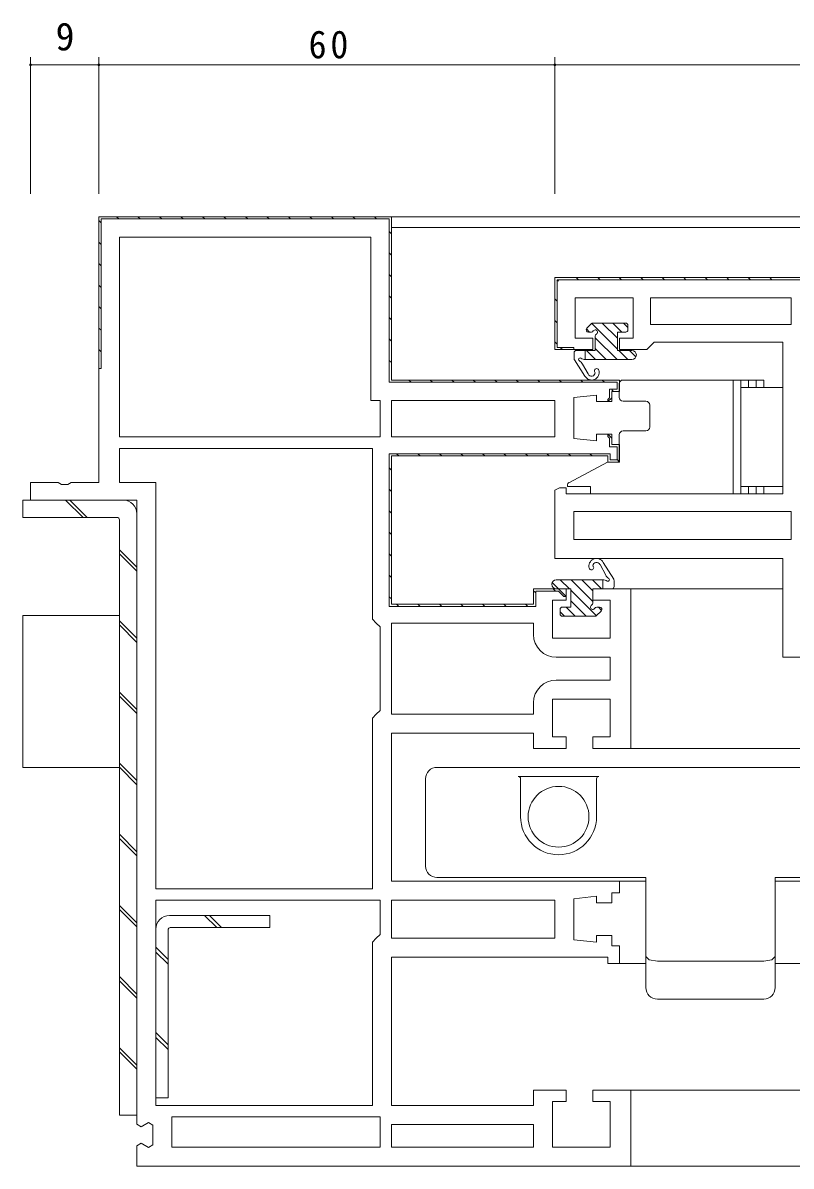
# Model space of a CAD drawing. Units: millimetres on the paper. Extents: x -420 to 373, y -297 to 267.
# Drawn here: x -184.8 to -83.7, y -210.7 to -60.2 of the extents above; entities that cross this region are included whole.
import ezdxf
from ezdxf.enums import TextEntityAlignment as Align

# ---------------------------------------------------------------- set-up
doc = ezdxf.new("R2010")
doc.units = ezdxf.units.MM
for name, color, linetype, lineweight in [('0-3_YKK_12', 2, 'Continuous', 9), ('0-4_YKK_D', 6, 'Continuous', 9), ('0-6_YKK_13', 4, 'Continuous', 9), ('0-7_YKK_11', 7, 'Continuous', 9)]:
    doc.layers.add(name, color=color, linetype=linetype, lineweight=lineweight)
doc.styles.add('ＭＳ ゴシック', font='')
doc.styles.get('ＭＳ ゴシック').set_extended_font_data('MS Gothic')

msp = doc.modelspace()

# ---------------------------------------------------------------- linework, layer by layer
at = {"layer": '0-3_YKK_12'}
for p, q in [((-136.818, -85.688), (9.484, -85.688)), ((-136.318, -87.088), (9.484, -87.088)), ((-105.334, -134.688), (-84.834, -134.688)), ((-105.318, -155.688), (9.484, -155.688)), ((-106.818, -173.188), (-102.818, -173.188)), ((-85.818, -173.188), (9.484, -173.188)), ((-106.818, -183.988), (-102.818, -183.988)), ((-85.818, -183.988), (9.484, -183.988)), ((-105.302, -200.688), (9.484, -200.688)), ((-105.802, -210.688), (9.484, -210.688))]:
    msp.add_line(p, q, dxfattribs=at)
at = {"layer": '0-4_YKK_D'}
for p, q in [((-183.818, -82.688), (-183.818, -64.688)), ((-174.818, -82.688), (-174.818, -64.688)), ((-174.818, -82.688), (-174.818, -64.688)), ((-114.818, -82.688), (-114.818, -64.688)), ((-114.818, -82.688), (-114.818, -64.688)), ((-183.818, -65.688), (-174.818, -65.688)), ((-174.818, -65.688), (-114.818, -65.688)), ((-114.818, -65.688), (-24.818, -65.688))]:
    msp.add_line(p, q, dxfattribs=at)
for centre, start, end in [((-183.818, -65.688), 0, 180), ((-183.818, -65.688), 180, 0), ((-174.818, -65.688), 0, 180), ((-174.818, -65.688), 0, 180), ((-174.818, -65.688), 180, 0), ((-174.818, -65.688), 180, 0), ((-114.818, -65.688), 0, 180), ((-114.818, -65.688), 0, 180), ((-114.818, -65.688), 180, 0), ((-114.818, -65.688), 180, 0)]:
    msp.add_arc(centre, 0.106, start, end, dxfattribs=at)
at = {"layer": '0-6_YKK_13'}
for p, q in [((-110.653, -100.452), (-110.226, -100.879)), ((-110.595, -100.37), (-109.995, -99.77)), ((-109.954, -99.736), (-106.583, -103.108)), ((-105.483, -99.683), (-109.783, -99.683)), ((-108.594, -99.683), (-106.583, -101.694)), ((-107.18, -99.683), (-105.98, -100.883)), ((-105.766, -99.683), (-105.183, -100.265)), ((-105.183, -99.983), (-105.183, -100.583)), ((-110.003, -100.883), (-110.383, -100.883)), ((-109.483, -101.402), (-109.483, -103.283)), ((-109.483, -101.622), (-106.623, -104.483)), ((-105.483, -100.883), (-106.583, -100.883)), ((-106.583, -100.883), (-106.583, -103.285)), ((-112.279, -104.405), (-112.279, -103.583)), ((-109.483, -103.283), (-111.979, -103.283)), ((-110.813, -104.483), (-110.813, -103.283)), ((-110.651, -103.283), (-109.451, -104.483)), ((-109.483, -103.036), (-108.037, -104.483)), ((-106.583, -103.283), (-104.683, -103.283)), ((-106.408, -103.283), (-105.208, -104.483)), ((-104.994, -103.283), (-104.14, -104.137)), ((-84.818, -121.188), (-84.818, -103.188)), ((-110.855, -106.671), (-112.242, -104.55)), ((-111.186, -105.102), (-110.436, -106.391)), ((-104.683, -104.483), (-110.813, -104.483)), ((-106.325, -107.688), (-106.325, -109.488)), ((-87.318, -107.188), (-105.825, -107.188)), ((-91.325, -107.188), (-91.325, -122.188)), ((-90.325, -107.188), (-90.325, -122.188)), ((-90.318, -108.188), (-84.818, -108.188)), ((-90.318, -121.188), (-90.318, -108.188)), ((-89.325, -107.188), (-89.325, -108.188)), ((-88.325, -107.188), (-88.325, -108.188)), ((-87.318, -107.188), (-87.318, -108.188)), ((-102.825, -109.988), (-105.825, -109.988)), ((-102.325, -110.488), (-102.325, -113.388)), ((-106.325, -114.388), (-106.325, -117.688)), ((-102.825, -113.888), (-105.825, -113.888)), ((-112.965, -120.704), (-107.884, -118.023)), ((-106.625, -117.988), (-107.744, -117.988)), ((-113.125, -120.969), (-113.125, -121.188)), ((-110.125, -121.188), (-113.125, -121.188)), ((-110.125, -121.188), (-110.125, -122.188)), ((-90.318, -121.188), (-84.818, -121.188)), ((-89.325, -121.188), (-89.325, -122.188)), ((-88.325, -121.188), (-88.325, -122.188)), ((-87.318, -121.188), (-87.318, -122.188)), ((-184.818, -125.288), (-184.818, -122.988)), ((-171.618, -122.988), (-184.818, -122.988)), ((-179.188, -122.988), (-176.887, -125.288)), ((-178.657, -122.988), (-176.357, -125.288)), ((-87.318, -122.188), (-110.125, -122.188)), ((-169.818, -203.988), (-169.818, -124.788)), ((-184.818, -125.288), (-172.418, -125.288)), ((-172.118, -203.988), (-172.118, -125.588)), ((-172.118, -129.527), (-169.818, -131.827)), ((-172.118, -130.057), (-169.818, -132.357)), ((-108.116, -132.869), (-108.865, -131.485)), ((-108.446, -131.205), (-107.059, -133.42)), ((-114.307, -134.688), (-115.162, -133.834)), ((-114.618, -133.488), (-108.488, -133.488)), ((-112.893, -134.688), (-114.093, -133.488)), ((-109.818, -136.349), (-112.679, -133.488)), ((-109.818, -134.934), (-111.265, -133.488)), ((-108.65, -134.688), (-109.85, -133.488)), ((-108.488, -133.488), (-108.488, -134.688)), ((-107.022, -133.565), (-107.022, -134.388)), ((-112.718, -134.688), (-114.618, -134.688)), ((-112.718, -137.088), (-112.718, -134.686)), ((-109.347, -138.234), (-112.718, -134.863)), ((-109.818, -134.688), (-107.322, -134.688)), ((-109.818, -136.569), (-109.818, -134.688)), ((-110.707, -138.288), (-112.718, -136.277)), ((-172.118, -138.188), (-184.818, -138.188)), ((-114.118, -137.988), (-114.118, -137.388)), ((-113.536, -138.288), (-114.118, -137.705)), ((-113.818, -137.088), (-112.718, -137.088)), ((-113.818, -138.288), (-109.518, -138.288)), ((-112.121, -138.288), (-113.321, -137.088)), ((-108.706, -137.6), (-109.306, -138.2)), ((-109.299, -137.088), (-108.918, -137.088)), ((-108.648, -137.519), (-109.076, -137.091)), ((-172.118, -138.896), (-169.818, -141.196)), ((-172.118, -139.426), (-169.818, -141.726)), ((-172.118, -148.265), (-169.818, -150.565)), ((-172.118, -148.796), (-169.818, -151.096)), ((-172.118, -157.634), (-169.818, -159.934)), ((-172.118, -158.165), (-169.818, -160.465)), ((-58.318, -158.188), (-130.318, -158.188)), ((-119.618, -159.388), (-109.018, -159.388)), ((-131.818, -159.688), (-131.818, -161.204)), ((-119.318, -164.688), (-119.318, -159.688)), ((-109.318, -159.711), (-109.318, -160.089)), ((-109.318, -160.089), (-109.318, -161.204)), ((-131.818, -161.204), (-131.818, -171.188)), ((-119.318, -164.688), (-119.318, -161.204)), ((-109.318, -161.204), (-109.318, -164.688)), ((-172.118, -167.003), (-169.818, -169.303)), ((-172.118, -167.534), (-169.818, -169.834)), ((-130.318, -172.688), (-102.818, -172.688)), ((-102.818, -172.688), (-102.818, -183.067)), ((-85.818, -172.688), (-58.318, -172.688)), ((-85.818, -183.067), (-85.818, -172.688)), ((-172.118, -176.372), (-169.818, -178.672)), ((-172.118, -176.903), (-169.818, -179.203)), ((-165.518, -177.686), (-152.318, -177.686)), ((-159.296, -179.286), (-160.896, -177.686)), ((-158.659, -179.286), (-160.259, -177.686)), ((-152.318, -179.286), (-152.318, -177.686)), ((-165.718, -201.688), (-165.718, -179.586)), ((-165.418, -179.286), (-152.318, -179.286)), ((-165.718, -183.469), (-167.318, -181.869)), ((-165.718, -184.106), (-167.318, -182.506)), ((-102.818, -183.067), (-102.818, -187.188)), ((-87.318, -183.688), (-101.318, -183.688)), ((-172.118, -185.742), (-169.818, -188.042)), ((-172.118, -186.272), (-169.818, -188.572)), ((-101.318, -188.688), (-87.318, -188.688)), ((-165.718, -194.712), (-167.318, -193.112)), ((-165.718, -195.349), (-167.318, -193.749)), ((-172.118, -195.111), (-169.818, -197.411)), ((-172.118, -195.641), (-169.818, -197.941)), ((-169.818, -203.988), (-172.118, -203.988))]:
    msp.add_line(p, q, dxfattribs=at)
for points in [[(-172.118, -158.188), (-184.818, -158.188), (-184.818, -138.188)], [(-165.718, -201.688), (-167.318, -201.688), (-167.318, -179.486)], [(-101.318, -183.688), (-102.379, -183.506), (-102.818, -183.067)], [(-85.818, -187.188), (-85.818, -183.067), (-86.258, -183.506), (-87.318, -183.688)]]:
    msp.add_lwpolyline(points, dxfattribs=at)
msp.add_circle((-114.318, -164.688), 4, dxfattribs=at)
for centre, radius, start, end in [((-110.383, -100.583), 0.3, 135, 270), ((-110.003, -100.583), 0.3, 270, 329.99998), ((-109.783, -99.983), 0.3, 90, 135), ((-109.483, -100.883), 0.3, 300, 149.99998), ((-105.483, -99.983), 0.3, 0, 90), ((-105.483, -100.583), 0.3, 270, 0), ((-109.183, -101.402), 0.3, 120, 180), ((-111.979, -103.583), 0.3, 90, 180), ((-104.683, -103.883), 0.6, 270, 90), ((-111.979, -104.405), 0.3, 180, 208.87427), ((-111.476, -104.483), 0.2, 56.44269, 238.73001), ((-112.099, -105.508), 1, 23.99017, 58.73001), ((-110.813, -103.483), 1, 236.44269, 270), ((-109.979, -106.188), 1, 208.87427, 16.60155), ((-109.979, -106.188), 0.5, 203.99017, 354.81476), ((-109.309, -105.988), 0.3, 16.60155, 234.81476), ((-105.825, -107.688), 0.5, 90, 180), ((-105.825, -109.488), 0.5, 180, 270), ((-102.825, -110.488), 0.5, 0, 90), ((-105.825, -114.388), 0.5, 90, 180), ((-102.825, -113.388), 0.5, 270, 0), ((-107.744, -118.288), 0.3, 90, 117.84825), ((-106.625, -117.688), 0.3, 270, 0), ((-112.825, -120.969), 0.3, 117.81764, 180), ((-171.618, -124.788), 1.8, 0, 90), ((-172.418, -125.588), 0.3, 0, 90), ((-109.322, -131.688), 1, 28.87427, 196.60155), ((-109.993, -131.888), 0.3, 196.60155, 54.81476), ((-109.322, -131.688), 0.5, 23.99017, 174.81476), ((-114.618, -134.088), 0.6, 90, 270), ((-108.488, -134.488), 1, 56.44269, 90), ((-107.202, -132.462), 1, 203.99017, 238.73001), ((-107.825, -133.488), 0.2, 236.44269, 58.73001), ((-107.322, -133.565), 0.3, 0, 28.87427), ((-107.322, -134.388), 0.3, 270, 0), ((-109.818, -137.088), 0.3, 120, 329.99998), ((-110.118, -136.569), 0.3, 300, 0), ((-113.818, -137.388), 0.3, 90, 180), ((-113.818, -137.988), 0.3, 180, 270), ((-109.299, -137.388), 0.3, 90, 149.99998), ((-109.518, -137.988), 0.3, 270, 315), ((-108.918, -137.388), 0.3, 315, 90), ((-130.318, -159.688), 1.5, 90, 180), ((-119.618, -159.688), 0.3, 0, 90), ((-109.018, -159.688), 0.3, 90, 180), ((-114.318, -164.688), 5, 180, 0), ((-130.318, -171.188), 1.5, 180, 270), ((-165.518, -179.486), 1.8, 90, 180), ((-165.418, -179.586), 0.3, 90, 180), ((-101.318, -187.188), 1.5, 180, 270), ((-87.318, -187.188), 1.5, 270, 0)]:
    msp.add_arc(centre, radius, start, end, dxfattribs=at)
at = {"layer": '0-7_YKK_11'}
for p, q in [((-136.318, -85.688), (-174.818, -85.688)), ((-172.505, -85.688), (-172.205, -85.988)), ((-169.676, -85.688), (-169.376, -85.988)), ((-166.848, -85.688), (-166.548, -85.988)), ((-164.019, -85.688), (-163.719, -85.988)), ((-161.191, -85.688), (-160.891, -85.988)), ((-158.362, -85.688), (-158.062, -85.988)), ((-155.534, -85.688), (-155.234, -85.988)), ((-152.706, -85.688), (-152.406, -85.988)), ((-149.877, -85.688), (-149.577, -85.988)), ((-147.049, -85.688), (-146.749, -85.988)), ((-144.22, -85.688), (-143.92, -85.988)), ((-141.392, -85.688), (-141.092, -85.988)), ((-138.563, -85.688), (-138.264, -85.988)), ((-174.818, -86.203), (-174.518, -86.503)), ((-136.618, -87.633), (-136.318, -87.933)), ((-174.818, -89.031), (-174.518, -89.331)), ((-136.618, -90.462), (-136.318, -90.762)), ((-174.818, -91.86), (-174.518, -92.16)), ((-136.618, -93.29), (-136.318, -93.59)), ((-174.818, -94.688), (-174.518, -94.988)), ((-114.525, -93.981), (-114.313, -94.193)), ((-111.99, -93.688), (-111.69, -93.988)), ((-109.162, -93.688), (-108.861, -93.988)), ((-106.333, -93.688), (-106.033, -93.988)), ((-103.505, -93.688), (-103.205, -93.988)), ((-100.676, -93.688), (-100.376, -93.988)), ((-97.848, -93.688), (-97.548, -93.988)), ((-95.019, -93.688), (-94.719, -93.988)), ((-92.191, -93.688), (-91.891, -93.988)), ((-89.362, -93.688), (-89.062, -93.988)), ((-86.534, -93.688), (-86.234, -93.988)), ((-136.618, -96.119), (-136.318, -96.419)), ((-174.818, -97.517), (-174.518, -97.817)), ((-114.818, -96.517), (-114.518, -96.817)), ((-83.718, -96.388), (-102.218, -96.388)), ((-136.618, -98.947), (-136.318, -99.247)), ((-174.818, -100.345), (-174.518, -100.645)), ((-114.818, -99.345), (-114.518, -99.645)), ((-136.618, -101.775), (-136.318, -102.075)), ((-114.818, -102.173), (-114.518, -102.473)), ((-174.818, -103.173), (-174.518, -103.473)), ((-114.104, -102.888), (-113.804, -103.188)), ((-136.618, -104.604), (-136.318, -104.904)), ((-134.034, -107.188), (-133.734, -107.488)), ((-131.206, -107.188), (-130.906, -107.488)), ((-128.377, -107.188), (-128.077, -107.488)), ((-125.549, -107.188), (-125.249, -107.488)), ((-122.72, -107.188), (-122.42, -107.488)), ((-119.892, -107.188), (-119.592, -107.488)), ((-117.063, -107.188), (-116.764, -107.488)), ((-114.235, -107.188), (-113.935, -107.488)), ((-111.407, -107.188), (-111.107, -107.488)), ((-108.578, -107.188), (-108.278, -107.488)), ((-107.305, -108.461), (-107.073, -108.693)), ((-172.118, -114.688), (-137.818, -114.688)), ((-136.318, -114.688), (-114.818, -114.688)), ((-136.318, -117.188), (-107.818, -117.188)), ((-135.648, -116.888), (-135.348, -117.188)), ((-132.819, -116.888), (-132.519, -117.188)), ((-129.991, -116.888), (-129.691, -117.188)), ((-127.162, -116.888), (-126.862, -117.188)), ((-124.334, -116.888), (-124.034, -117.188)), ((-121.506, -116.888), (-121.206, -117.188)), ((-118.677, -116.888), (-118.377, -117.188)), ((-115.849, -116.888), (-115.549, -117.188)), ((-113.02, -116.888), (-112.72, -117.188)), ((-110.192, -116.888), (-109.892, -117.188)), ((-136.618, -118.746), (-136.318, -119.046)), ((-106.652, -117.599), (-106.438, -117.813)), ((-136.618, -121.574), (-136.318, -121.874)), ((-169.818, -122.988), (-169.818, -205.166)), ((-136.618, -124.403), (-136.318, -124.703)), ((-136.618, -127.231), (-136.318, -127.531)), ((-112.318, -128.188), (-83.718, -128.188)), ((-136.618, -130.06), (-136.318, -130.36)), ((-136.618, -132.888), (-136.318, -133.188)), ((-117.567, -134.968), (-117.318, -135.218)), ((-115.019, -134.688), (-114.719, -134.988)), ((-136.618, -135.717), (-136.318, -136.017)), ((-135.647, -136.688), (-135.347, -136.988)), ((-132.818, -136.688), (-132.518, -136.988)), ((-129.99, -136.688), (-129.69, -136.988)), ((-127.161, -136.688), (-126.861, -136.988)), ((-124.333, -136.688), (-124.033, -136.988)), ((-121.505, -136.688), (-121.205, -136.988)), ((-118.676, -136.688), (-118.376, -136.988)), ((-117.618, -149.688), (-117.618, -151.188)), ((-117.618, -151.188), (-136.318, -151.188)), ((-167.318, -175.688), (-137.818, -175.688)), ((-136.318, -180.688), (-114.818, -180.688)), ((-165.218, -208.188), (-137.818, -208.188)), ((-136.318, -208.188), (-117.618, -208.188))]:
    msp.add_line(p, q, dxfattribs=at)
for points in [[(-107.318, -110.038), (-107.318, -108.688), (-106.318, -108.688), (-106.318, -107.188), (-136.318, -107.188), (-136.318, -85.688), (-174.818, -85.688), (-174.818, -120.688), (-178.452, -120.688), (-178.885, -120.938), (-179.751, -120.938), (-180.184, -120.688), (-183.818, -120.688), (-183.818, -122.988), (-169.818, -122.988)], [(-24.818, -93.688), (-114.818, -93.688), (-114.818, -103.188)], [(-114.818, -93.688), (-114.818, -103.188), (-109.818, -103.188), (-109.818, -101.688), (-112.118, -101.688), (-112.118, -96.388), (-104.518, -96.388), (-104.518, -101.688), (-106.318, -101.688), (-106.318, -103.188), (-102.718, -103.188), (-102.218, -102.688), (-101.718, -102.188), (-84.818, -102.188), (-84.818, -122.188), (-113.318, -122.188), (-113.318, -121.388), (-114.215, -121.388), (-114.818, -121.67), (-114.818, -130.688), (-84.818, -130.688), (-84.818, -143.688), (-44.818, -143.688)], [(-24.818, -93.688), (-114.818, -93.688), (-114.818, -103.188)], [(-114.818, -93.688), (-114.818, -103.188), (-112.318, -103.188), (-112.318, -102.888), (-114.518, -102.888), (-114.518, -93.988), (-25.118, -93.988), (-25.118, -101.388), (-27.318, -101.388), (-27.318, -101.688), (-24.818, -101.688), (-24.818, -93.688)], [(-106.318, -173.188), (-136.318, -173.188), (-136.318, -153.688), (-117.618, -153.688), (-117.618, -155.688), (-113.318, -155.688), (-113.318, -154.188), (-115.118, -154.188), (-115.118, -149.188), (-107.518, -149.188), (-107.518, -154.188), (-109.818, -154.188), (-109.818, -155.688), (-104.818, -155.688), (-104.818, -134.688), (-109.818, -134.688), (-109.818, -136.188), (-107.518, -136.188), (-107.518, -141.188), (-115.118, -141.188), (-115.118, -136.188), (-113.318, -136.188), (-113.318, -134.688), (-117.618, -134.688), (-117.618, -136.688), (-136.318, -136.688), (-136.318, -117.188), (-107.818, -117.188), (-107.818, -117.988), (-106.318, -117.988), (-106.318, -115.688), (-107.318, -115.688), (-107.318, -114.338), (-109.318, -114.338), (-109.318, -115.211), (-112.318, -114.888), (-112.318, -109.488), (-109.318, -109.166), (-109.318, -110.038), (-107.318, -110.038)], [(-169.818, -122.988), (-169.818, -205.166), (-169.255, -205.529), (-168.282, -204.947), (-167.718, -205.31), (-167.718, -207.866), (-168.282, -208.229), (-169.255, -207.647), (-169.818, -208.01), (-169.818, -210.688), (-104.818, -210.688), (-104.818, -200.688), (-109.818, -200.688), (-109.818, -202.188), (-107.518, -202.188), (-107.518, -208.188), (-115.118, -208.188), (-115.118, -202.188), (-113.318, -202.188), (-113.318, -200.688), (-117.618, -200.688), (-117.618, -202.688), (-136.318, -202.688), (-136.318, -183.188), (-107.818, -183.188), (-107.818, -183.988), (-106.318, -183.988), (-106.318, -181.688), (-107.318, -181.688), (-107.318, -180.338), (-109.318, -180.338), (-109.318, -181.211), (-112.318, -180.888), (-112.318, -175.488), (-109.318, -175.166), (-109.318, -176.038), (-107.318, -176.038), (-107.318, -174.688), (-106.318, -174.688), (-106.318, -173.188)], [(-117.618, -151.188), (-136.318, -151.188), (-136.318, -139.188), (-117.618, -139.188), (-117.618, -140.688)], [(-114.618, -143.688), (-107.518, -143.688), (-107.518, -146.688), (-114.618, -146.688)]]:
    msp.add_lwpolyline(points, dxfattribs=at)
for points in [[(-136.318, -85.688), (-174.818, -85.688), (-174.818, -105.688), (-174.518, -105.688), (-174.518, -85.988), (-136.618, -85.988), (-136.618, -107.488), (-106.618, -107.488), (-106.618, -108.388), (-107.618, -108.388), (-107.618, -109.538), (-107.818, -109.738), (-107.818, -110.038), (-107.318, -109.538), (-107.318, -108.688), (-106.318, -108.688), (-106.318, -107.188), (-136.318, -107.188)], [(-172.118, -114.688), (-137.818, -114.688), (-137.818, -109.888), (-139.018, -109.888), (-139.018, -88.388), (-172.118, -88.388)], [(-83.718, -96.388), (-102.218, -96.388), (-102.218, -99.888), (-83.718, -99.888)], [(-136.318, -114.688), (-114.818, -114.688), (-114.818, -109.888), (-136.318, -109.888)], [(-136.318, -117.188), (-107.818, -117.188), (-107.818, -117.988), (-106.318, -117.988), (-106.318, -115.688), (-107.318, -115.688), (-107.318, -114.838), (-107.818, -114.338), (-107.818, -114.638), (-107.618, -114.838), (-107.618, -115.988), (-106.618, -115.988), (-106.618, -117.688), (-107.518, -117.688), (-107.518, -116.888), (-136.618, -116.888), (-136.618, -136.988), (-117.318, -136.988), (-117.318, -134.988), (-114.318, -134.988), (-113.618, -135.688), (-113.318, -135.688), (-114.318, -134.688), (-117.618, -134.688), (-117.618, -136.688), (-136.318, -136.688)], [(-167.318, -120.688), (-167.318, -174.188), (-138.818, -174.188), (-138.818, -151.688), (-138.318, -151.188), (-137.818, -150.688), (-137.818, -139.688), (-138.318, -139.188), (-138.818, -138.688), (-138.818, -116.188), (-172.118, -116.188), (-172.118, -120.688)], [(-112.318, -128.188), (-83.718, -128.188), (-83.718, -124.488), (-112.318, -124.488)], [(-167.318, -175.688), (-137.818, -175.688), (-137.818, -180.188), (-138.318, -180.688), (-138.818, -181.188), (-138.818, -202.688), (-167.318, -202.688)], [(-136.318, -180.688), (-114.818, -180.688), (-114.818, -175.688), (-136.318, -175.688)], [(-165.218, -208.188), (-137.818, -208.188), (-137.818, -204.188), (-165.218, -204.188)], [(-136.318, -208.188), (-117.618, -208.188), (-117.618, -205.188), (-136.318, -205.188)]]:
    msp.add_lwpolyline(points, close=True, dxfattribs=at)
for centre, start, end in [((-114.618, -140.688), 180, 269.99998), ((-114.618, -149.688), 90, 179.99998)]:
    msp.add_arc(centre, 3, start, end, dxfattribs=at)

# ---------------------------------------------------------------- texts
at = {"layer": '0-4_YKK_D', "color": 3, "style": 'ＭＳ ゴシック'}
msp.add_text('9', height=3.666, dxfattribs=at).set_placement((-180.518, -64.888), align=Align.BOTTOM_LEFT)
at = {"layer": '0-4_YKK_D', "color": 3, "insert": (-147.218, -64.888), "char_height": 3.666, "attachment_point": 7, "style": 'ＭＳ ゴシック'}
msp.add_mtext('\\T1.21;\\W0.95;60', dxfattribs=at)

doc.saveas('drawing.dxf')
